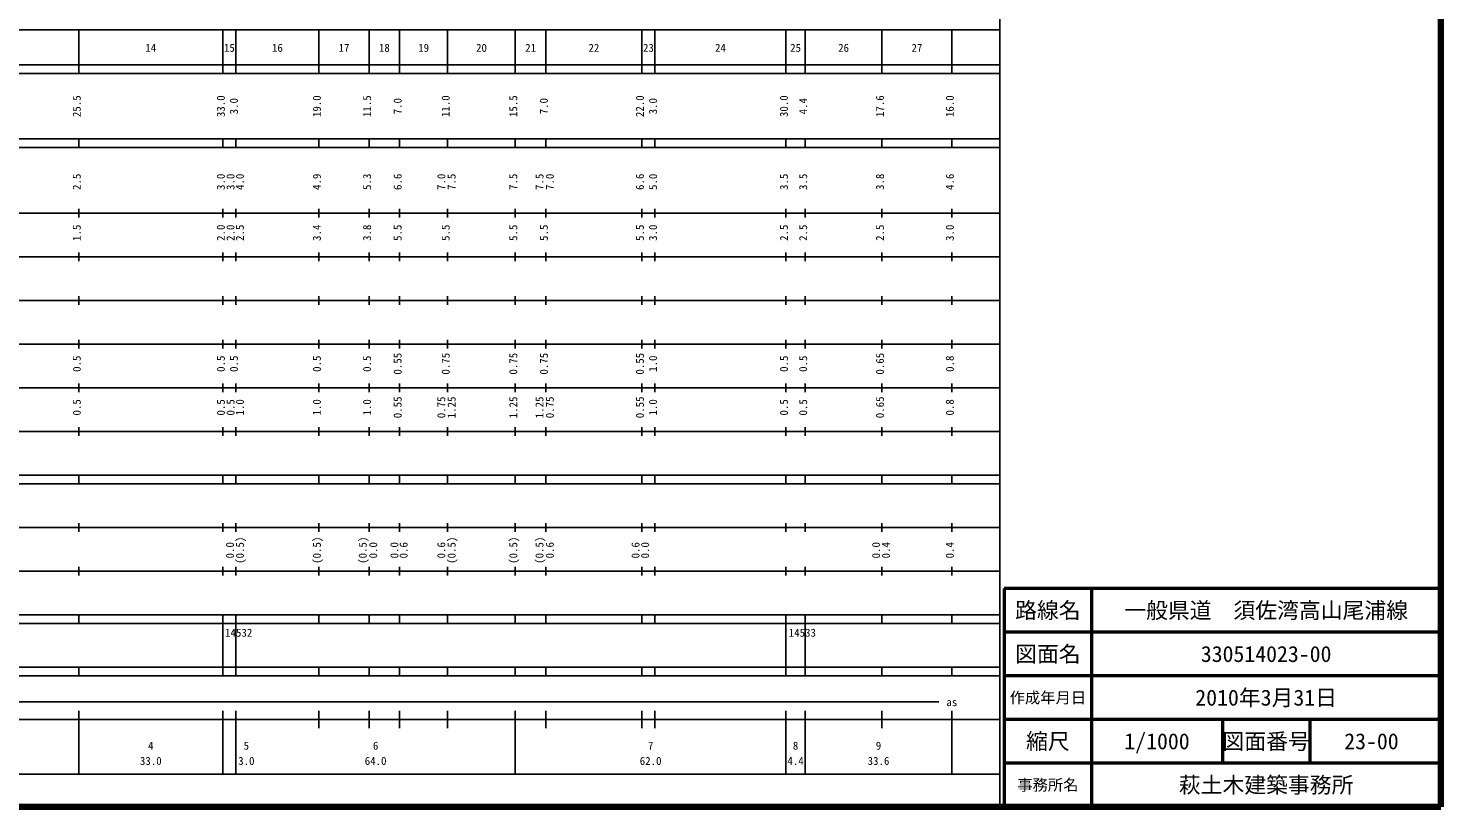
# Model space of a CAD drawing. Units: millimetres on the paper, enlarged 1000 times. Extents: x 40000 to 680000, y 20000 to 380000.
# Drawn here: x 356425 to 680000, y 20000 to 198357 of the extents above; entities that cross this region are included whole.
import ezdxf
from ezdxf.enums import TextEntityAlignment as Align

# ---------------------------------------------------------------- set-up
doc = ezdxf.new("R2010")
doc.units = ezdxf.units.MM
doc.header["$LTSCALE"] = 1000
for name, color, linetype, lineweight in [('M-TTL', 2, 'Continuous', 140), ('M-TTL-BAND', 7, 'Continuous', 25), ('M-TTL-FRAM', 2, 'Continuous', 50), ('M-TTL-LINE', 7, 'Continuous', 50)]:
    doc.layers.add(name, color=color, linetype=linetype, lineweight=lineweight)
doc.layers.add('M-TTL-TXT', color=7, linetype='Continuous')
doc.styles.add('ＭＳ ゴシック', font='')
doc.styles.get('ＭＳ ゴシック').set_extended_font_data('MS Gothic')

msp = doc.modelspace()

# ---------------------------------------------------------------- linework, layer by layer
at = {"layer": 'M-TTL'}
for p, q in [((680000, 20000), (680000, 380000)), ((40000, 20000), (680000, 20000))]:
    msp.add_line(p, q, dxfattribs=at)
at = {"layer": 'M-TTL-BAND'}
for p, q in [((579000, 20000), (579000, 370000)), ((68000, 198000), (579000, 198000)), ((368000, 188000), (368000, 198000)), ((401000, 188000), (401000, 198000)), ((404000, 188000), (404000, 198000)), ((423000, 188000), (423000, 198000)), ((434500, 188000), (434500, 198000)), ((441500, 188000), (441500, 198000)), ((452500, 188000), (452500, 198000)), ((468000, 188000), (468000, 198000)), ((475000, 188000), (475000, 198000)), ((497000, 188000), (497000, 198000)), ((500000, 188000), (500000, 198000)), ((530000, 188000), (530000, 198000)), ((534400, 188000), (534400, 198000)), ((552000, 188000), (552000, 198000)), ((568000, 188000), (568000, 198000)), ((40000, 190000), (579000, 190000)), ((40000, 188000), (579000, 188000)), ((40000, 173000), (579000, 173000)), ((368000, 171000), (368000, 173000)), ((401000, 171000), (401000, 173000)), ((404000, 171000), (404000, 173000)), ((423000, 171000), (423000, 173000)), ((434500, 171000), (434500, 173000)), ((441500, 171000), (441500, 173000)), ((452500, 171000), (452500, 173000)), ((468000, 171000), (468000, 173000)), ((475000, 171000), (475000, 173000)), ((497000, 171000), (497000, 173000)), ((500000, 171000), (500000, 173000)), ((530000, 171000), (530000, 173000)), ((534400, 171000), (534400, 173000)), ((552000, 171000), (552000, 173000)), ((568000, 171000), (568000, 173000)), ((40000, 171000), (579000, 171000)), ((40000, 156000), (579000, 156000)), ((368000, 155000), (368000, 157000)), ((401000, 155000), (401000, 157000)), ((404000, 155000), (404000, 157000)), ((423000, 155000), (423000, 157000)), ((434500, 155000), (434500, 157000)), ((441500, 155000), (441500, 157000)), ((452500, 155000), (452500, 157000)), ((468000, 155000), (468000, 157000)), ((475000, 155000), (475000, 157000)), ((497000, 155000), (497000, 157000)), ((500000, 155000), (500000, 157000)), ((530000, 155000), (530000, 157000)), ((534400, 155000), (534400, 157000)), ((552000, 155000), (552000, 157000)), ((568000, 155000), (568000, 157000)), ((46000, 146000), (579000, 146000)), ((368000, 145000), (368000, 147000)), ((401000, 145000), (401000, 147000)), ((404000, 145000), (404000, 147000)), ((423000, 145000), (423000, 147000)), ((434500, 145000), (434500, 147000)), ((441500, 145000), (441500, 147000)), ((452500, 145000), (452500, 147000)), ((468000, 145000), (468000, 147000)), ((475000, 145000), (475000, 147000)), ((497000, 145000), (497000, 147000)), ((500000, 145000), (500000, 147000)), ((530000, 145000), (530000, 147000)), ((534400, 145000), (534400, 147000)), ((552000, 145000), (552000, 147000)), ((568000, 145000), (568000, 147000)), ((52000, 136000), (579000, 136000)), ((368000, 135000), (368000, 137000)), ((401000, 135000), (401000, 137000)), ((404000, 135000), (404000, 137000)), ((423000, 135000), (423000, 137000)), ((434500, 135000), (434500, 137000)), ((441500, 135000), (441500, 137000)), ((452500, 135000), (452500, 137000)), ((468000, 135000), (468000, 137000)), ((475000, 135000), (475000, 137000)), ((497000, 135000), (497000, 137000)), ((500000, 135000), (500000, 137000)), ((530000, 135000), (530000, 137000)), ((534400, 135000), (534400, 137000)), ((552000, 135000), (552000, 137000)), ((568000, 135000), (568000, 137000)), ((368000, 125000), (368000, 127000)), ((401000, 125000), (401000, 127000)), ((404000, 125000), (404000, 127000)), ((423000, 125000), (423000, 127000)), ((434500, 125000), (434500, 127000)), ((441500, 125000), (441500, 127000)), ((452500, 125000), (452500, 127000)), ((468000, 125000), (468000, 127000)), ((475000, 125000), (475000, 127000)), ((497000, 125000), (497000, 127000)), ((500000, 125000), (500000, 127000)), ((530000, 125000), (530000, 127000)), ((534400, 125000), (534400, 127000)), ((552000, 125000), (552000, 127000)), ((568000, 125000), (568000, 127000)), ((46000, 126000), (579000, 126000)), ((368000, 115000), (368000, 117000)), ((401000, 115000), (401000, 117000)), ((404000, 115000), (404000, 117000)), ((423000, 115000), (423000, 117000)), ((434500, 115000), (434500, 117000)), ((441500, 115000), (441500, 117000)), ((452500, 115000), (452500, 117000)), ((468000, 115000), (468000, 117000)), ((475000, 115000), (475000, 117000)), ((497000, 115000), (497000, 117000)), ((500000, 115000), (500000, 117000)), ((530000, 115000), (530000, 117000)), ((534400, 115000), (534400, 117000)), ((552000, 115000), (552000, 117000)), ((568000, 115000), (568000, 117000)), ((52000, 116000), (579000, 116000)), ((368000, 105000), (368000, 107000)), ((401000, 105000), (401000, 107000)), ((404000, 105000), (404000, 107000)), ((423000, 105000), (423000, 107000)), ((434500, 105000), (434500, 107000)), ((441500, 105000), (441500, 107000)), ((452500, 105000), (452500, 107000)), ((468000, 105000), (468000, 107000)), ((475000, 105000), (475000, 107000)), ((497000, 105000), (497000, 107000)), ((500000, 105000), (500000, 107000)), ((530000, 105000), (530000, 107000)), ((534400, 105000), (534400, 107000)), ((552000, 105000), (552000, 107000)), ((568000, 105000), (568000, 107000)), ((46000, 106000), (579000, 106000)), ((40000, 96000), (579000, 96000)), ((40000, 94000), (579000, 94000)), ((368000, 94000), (368000, 96000)), ((401000, 94000), (401000, 96000)), ((404000, 94000), (404000, 96000)), ((423000, 94000), (423000, 96000)), ((434500, 94000), (434500, 96000)), ((441500, 94000), (441500, 96000)), ((452500, 94000), (452500, 96000)), ((468000, 94000), (468000, 96000)), ((475000, 94000), (475000, 96000)), ((497000, 94000), (497000, 96000)), ((500000, 94000), (500000, 96000)), ((530000, 94000), (530000, 96000)), ((534400, 94000), (534400, 96000)), ((552000, 94000), (552000, 96000)), ((568000, 94000), (568000, 96000)), ((368000, 83000), (368000, 85000)), ((401000, 83000), (401000, 85000)), ((404000, 83000), (404000, 85000)), ((423000, 83000), (423000, 85000)), ((434500, 83000), (434500, 85000)), ((441500, 83000), (441500, 85000)), ((452500, 83000), (452500, 85000)), ((468000, 83000), (468000, 85000)), ((475000, 83000), (475000, 85000)), ((497000, 83000), (497000, 85000)), ((500000, 83000), (500000, 85000)), ((530000, 83000), (530000, 85000)), ((534400, 83000), (534400, 85000)), ((552000, 83000), (552000, 85000)), ((568000, 83000), (568000, 85000)), ((49000, 84000), (579000, 84000)), ((368000, 73000), (368000, 75000)), ((401000, 73000), (401000, 75000)), ((404000, 73000), (404000, 75000)), ((423000, 73000), (423000, 75000)), ((434500, 73000), (434500, 75000)), ((441500, 73000), (441500, 75000)), ((452500, 73000), (452500, 75000)), ((468000, 73000), (468000, 75000)), ((475000, 73000), (475000, 75000)), ((497000, 73000), (497000, 75000)), ((500000, 73000), (500000, 75000)), ((530000, 73000), (530000, 75000)), ((534400, 73000), (534400, 75000)), ((552000, 73000), (552000, 75000)), ((568000, 73000), (568000, 75000)), ((40000, 74000), (579000, 74000)), ((40000, 64000), (579000, 64000)), ((40000, 62000), (579000, 62000)), ((368000, 62000), (368000, 64000)), ((401000, 62000), (401000, 64000)), ((401000, 52000), (401000, 62000)), ((404000, 62000), (404000, 64000)), ((404000, 52000), (404000, 62000)), ((423000, 62000), (423000, 64000)), ((434500, 62000), (434500, 64000)), ((441500, 62000), (441500, 64000)), ((452500, 62000), (452500, 64000)), ((468000, 62000), (468000, 64000)), ((475000, 62000), (475000, 64000)), ((497000, 62000), (497000, 64000)), ((500000, 62000), (500000, 64000)), ((530000, 62000), (530000, 64000)), ((530000, 52000), (530000, 62000)), ((534400, 62000), (534400, 64000)), ((534400, 52000), (534400, 62000)), ((552000, 62000), (552000, 64000)), ((568000, 62000), (568000, 64000)), ((40000, 52000), (579000, 52000)), ((368000, 50000), (368000, 52000)), ((401000, 50000), (401000, 52000)), ((404000, 50000), (404000, 52000)), ((423000, 50000), (423000, 52000)), ((434500, 50000), (434500, 52000)), ((441500, 50000), (441500, 52000)), ((452500, 50000), (452500, 52000)), ((468000, 50000), (468000, 52000)), ((475000, 50000), (475000, 52000)), ((497000, 50000), (497000, 52000)), ((500000, 50000), (500000, 52000)), ((530000, 50000), (530000, 52000)), ((534400, 50000), (534400, 52000)), ((552000, 50000), (552000, 52000)), ((568000, 50000), (568000, 52000)), ((40000, 50000), (579000, 50000)), ((71000, 44000), (565000, 44000)), ((40000, 40000), (579000, 40000)), ((368000, 27500), (368000, 42000)), ((401000, 27500), (401000, 42000)), ((404000, 27500), (404000, 42000)), ((423000, 38000), (423000, 42000)), ((434500, 38000), (434500, 42000)), ((441500, 38000), (441500, 42000)), ((452500, 38000), (452500, 42000)), ((468000, 27500), (468000, 42000)), ((475000, 38000), (475000, 42000)), ((497000, 38000), (497000, 42000)), ((500000, 38000), (500000, 42000)), ((530000, 27500), (530000, 42000)), ((534400, 27500), (534400, 42000)), ((552000, 38000), (552000, 42000)), ((568000, 27500), (568000, 42000)), ((68000, 27500), (579000, 27500))]:
    msp.add_line(p, q, dxfattribs=at)
at = {"layer": 'M-TTL-FRAM'}
for p, q in [((680000, 70000), (580000, 70000)), ((580000, 70000), (580000, 20000))]:
    msp.add_line(p, q, dxfattribs=at)
at = {"layer": 'M-TTL-LINE'}
for p, q in [((600000, 70000), (600000, 20000)), ((680000, 60000), (580000, 60000)), ((680000, 50000), (580000, 50000)), ((680000, 40000), (580000, 40000)), ((630000, 40000), (630000, 30000)), ((650000, 40000), (650000, 30000)), ((680000, 30000), (580000, 30000))]:
    msp.add_line(p, q, dxfattribs=at)

# ---------------------------------------------------------------- texts
at = {"layer": 'M-TTL-BAND', "style": 'ＭＳ ゴシック'}
for s, p in [('14', (384500, 192405)), ('15', (402500, 192405)), ('16', (413500, 192405)), ('17', (428750, 192405)), ('18', (438000, 192405)), ('19', (447000, 192405)), ('20', (460250, 192405)), ('21', (471500, 192405)), ('22', (486000, 192405)), ('23', (498500, 192405)), ('24', (515000, 192405)), ('25', (532200, 192405)), ('26', (543200, 192405)), ('27', (560000, 192405)), ('as', (568000, 42500)), ('4', (384500, 32523)), ('5', (406392, 32523)), ('6', (436000, 32523)), ('7', (499000, 32523)), ('8', (532200, 32523)), ('9', (551200, 32523)), ('33.0', (384500, 29033)), ('3.0', (406392, 29033)), ('64.0', (436000, 29033)), ('62.0', (499000, 29033)), ('4.4', (532200, 29033)), ('33.6', (551200, 29033))]:
    msp.add_text(s, height=1833, dxfattribs=at).set_placement(p, align=Align.BOTTOM_CENTER)
for s, p in [('25.5', (369000, 180500)), ('33.0', (402000, 180500)), ('3.0', (405000, 180500)), ('19.0', (424000, 180500)), ('11.5', (435500, 180500)), ('7.0', (442500, 180500)), ('11.0', (453500, 180500)), ('15.5', (469000, 180500)), ('7.0', (476000, 180500)), ('22.0', (498000, 180500)), ('3.0', (501000, 180500)), ('30.0', (531000, 180500)), ('4.4', (535400, 180500)), ('17.6', (553000, 180500)), ('16.0', (569000, 180500)), ('2.5', (369000, 163174)), ('3.0', (402000, 163174)), ('3.0', (404223, 163174)), ('4.0', (406370, 163174)), ('4.9', (424000, 163174)), ('5.3', (435500, 163174)), ('6.6', (442500, 163174)), ('7.0', (452500, 163174)), ('7.5', (454870, 163174)), ('7.5', (469000, 163174)), ('7.5', (475000, 163174)), ('7.0', (477370, 163174)), ('6.6', (498000, 163174)), ('5.0', (501000, 163174)), ('3.5', (531000, 163174)), ('3.5', (535400, 163174)), ('3.8', (553000, 163174)), ('4.6', (569000, 163174)), ('1.5', (369000, 151500)), ('2.0', (402000, 151500)), ('2.0', (404223, 151500)), ('2.5', (406370, 151500)), ('3.4', (424000, 151500)), ('3.8', (435500, 151500)), ('5.5', (442500, 151500)), ('5.5', (453500, 151500)), ('5.5', (469000, 151500)), ('5.5', (476000, 151500)), ('5.5', (498000, 151500)), ('3.0', (501000, 151500)), ('2.5', (531000, 151500)), ('2.5', (535400, 151500)), ('2.5', (553000, 151500)), ('3.0', (569000, 151500)), ('0.5', (369000, 121500)), ('0.5', (402000, 121500)), ('0.5', (405000, 121500)), ('0.5', (424000, 121500)), ('0.5', (435500, 121500)), ('0.55', (442500, 121500)), ('0.75', (453500, 121500)), ('0.75', (469000, 121500)), ('0.75', (476000, 121500)), ('0.55', (498000, 121500)), ('1.0', (501000, 121500)), ('0.5', (531000, 121500)), ('0.5', (535400, 121500)), ('0.65', (553000, 121500)), ('0.8', (569000, 121500)), ('0.55', (442500, 111500)), ('0.75', (452500, 111500)), ('1.25', (454870, 111500)), ('1.25', (469000, 111500)), ('1.25', (475000, 111500)), ('0.75', (477370, 111500)), ('0.55', (498000, 111500)), ('0.65', (553000, 111500)), ('0.5', (369000, 111500)), ('0.5', (402000, 111500)), ('0.5', (404223, 111500)), ('1.0', (406370, 111500)), ('1.0', (424000, 111500)), ('1.0', (435500, 111500)), ('1.0', (501000, 111500)), ('0.5', (531000, 111500)), ('0.5', (535400, 111500)), ('0.8', (569000, 111500)), ('(0.5)', (406370, 78764)), ('(0.5)', (424000, 78764)), ('(0.5)', (434500, 78764)), ('(0.5)', (454870, 78764)), ('(0.5)', (469000, 78764)), ('(0.5)', (475000, 78764)), ('0.0', (404094, 78764)), ('0.0', (436910, 78764)), ('0.0', (441753, 78764)), ('0.6', (443870, 78764)), ('0.6', (452500, 78764)), ('0.6', (477370, 78764)), ('0.6', (497000, 78764)), ('0.0', (499188, 78764)), ('0.0', (552106, 78764)), ('0.4', (554370, 78764)), ('0.4', (569000, 78764))]:
    msp.add_text(s, height=1833, rotation=90, dxfattribs=at).set_placement(p, align=Align.BOTTOM_CENTER)
for s, p in [('14532', (401518, 58405)), ('14533', (530637, 58405))]:
    msp.add_text(s, height=1833, dxfattribs=at).set_placement(p, align=Align.BOTTOM_LEFT)
at = {"layer": 'M-TTL-TXT', "style": 'ＭＳ ゴシック'}
for s, height, p in [('路線名', 3666, (590000, 65000)), ('路線名', 3666, (590000, 65000)), ('一般県道\u3000須佐湾高山尾浦線', 3666, (640000, 65000)), ('図面名', 3666, (590000, 55000)), ('図面名', 3666, (590000, 55000)), ('330514023-00', 3666, (640000, 55000)), ('作成年月日', 2566, (590000, 45000)), ('作成年月日', 2566, (590000, 45000)), ('2010年3月31日', 3666, (640000, 45000)), ('縮尺', 3666, (590000, 35000)), ('縮尺', 3666, (590000, 35000)), ('1/1000', 3666, (615000, 35000)), ('図面番号', 3666, (640000, 35000)), ('図面番号', 3666, (640000, 35000)), ('23-00', 3666, (664125, 35000)), ('事務所名', 2566, (590000, 25000)), ('事務所名', 2566, (590000, 25000)), ('萩土木建築事務所', 3666, (640000, 25000))]:
    msp.add_text(s, height=height, dxfattribs=at).set_placement(p, align=Align.MIDDLE_CENTER)

doc.saveas('drawing.dxf')
